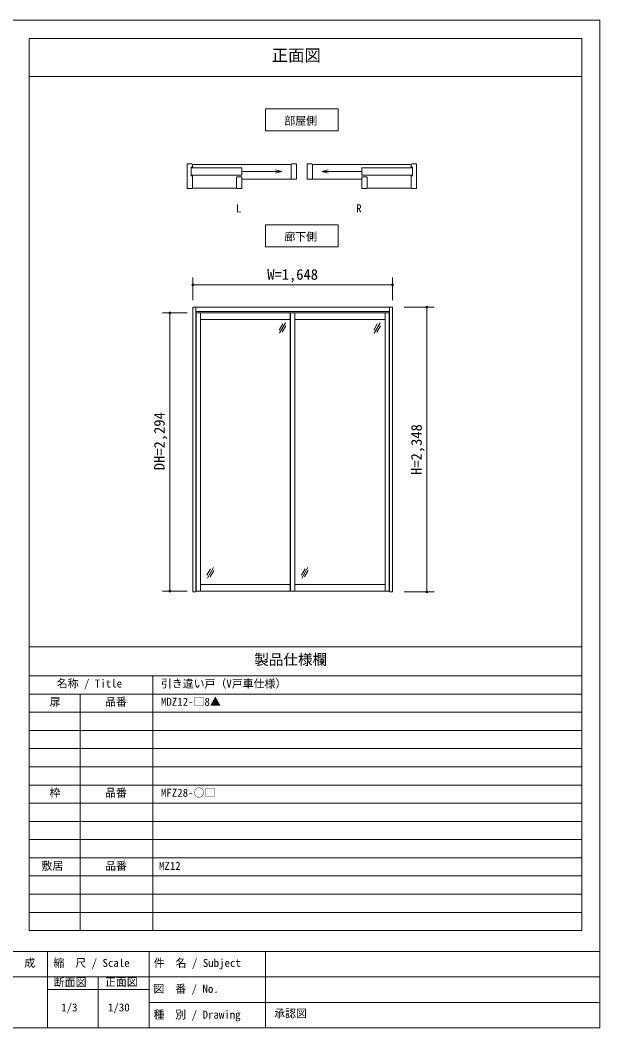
# Model space of a CAD drawing. Units: millimetres on the paper, enlarged 5 times, with parts at other scales. Extents: x -992 to 1008, y -685 to 700.
# Drawn here: x 210 to 1008, y -685 to 700 of the extents above; entities that cross this region are included whole.
import ezdxf
from ezdxf.enums import TextEntityAlignment as Align

# ---------------------------------------------------------------- set-up
doc = ezdxf.new("R2010")
doc.units = ezdxf.units.MM
doc.header["$LTSCALE"] = 5
doc.header["$PDMODE"] = 32
doc.header["$PDSIZE"] = 2.5
for name, color, linetype, lineweight in [('1-0_H-SYM', 7, 'Continuous', 20), ('1-1_0', 7, 'Continuous', 20), ('3-0', 7, 'Continuous', 20)]:
    doc.layers.add(name, color=color, linetype=linetype, lineweight=lineweight)
doc.styles.add('ＭＳ ゴシック', font='')
doc.styles.get('ＭＳ ゴシック').set_extended_font_data('MS Gothic')

msp = doc.modelspace()

# ---------------------------------------------------------------- linework, layer by layer
at = {"layer": '1-0_H-SYM'}
for p, q in [((222.5, -161.25), (222.5, 675)), ((222.5, -201.25), (982.5, -201.25))]:
    msp.add_line(p, q, dxfattribs=at)
at = {"layer": '1-1_0'}
for p, q in [((982.5, 675), (222.5, 675)), ((982.5, -551.25), (982.5, 675)), ((222.5, 622.5), (982.5, 622.5)), ((982.5, -161.25), (982.5, 622.5)), ((222.5, -551.25), (222.5, -161.25)), ((222.5, -161.25), (982.5, -161.25)), ((222.5, -161.25), (982.5, -161.25)), ((392.5, -551.25), (392.5, -201.25)), ((222.5, -226.25), (982.5, -226.25)), ((292.5, -551.25), (292.5, -226.25)), ((222.5, -251.25), (982.5, -251.25)), ((222.5, -276.25), (982.5, -276.25)), ((222.5, -301.25), (982.5, -301.25)), ((222.5, -326.25), (982.5, -326.25)), ((222.5, -351.25), (982.5, -351.25)), ((222.5, -376.25), (982.5, -376.25)), ((222.5, -401.25), (982.5, -401.25)), ((222.5, -426.25), (982.5, -426.25)), ((222.5, -451.25), (982.5, -451.25)), ((222.5, -476.25), (982.5, -476.25)), ((222.5, -501.25), (982.5, -501.25)), ((222.5, -526.25), (982.5, -526.25)), ((222.5, -551.25), (982.5, -551.25)), ((1007.5, -580), (-992.5, -580)), ((247.5, -580), (247.5, -685)), ((387.5, -580), (387.5, -685)), ((547.5, -580), (547.5, -685)), ((1007.5, -615), (-587.5, -615)), ((317.5, -615), (317.5, -685)), ((387.5, -632.5), (247.5, -632.5)), ((1007.5, -650), (387.5, -650))]:
    msp.add_line(p, q, dxfattribs=at)
msp.add_lwpolyline([(-992.5, -685), (1007.5, -685), (1007.5, 700), (-992.5, 700)], close=True, dxfattribs=at)
msp.add_lwpolyline([(222.5, -161.25), (222.5, 622.5), (982.5, 622.5)], dxfattribs=at)
at = {"layer": '3-0'}
for p, q in [((446.179, 502.594), (439.729, 502.594)), ((439.729, 468.394), (439.729, 502.594)), ((446.929, 501.694), (582.829, 501.694)), ((582.829, 501.844), (582.829, 481.294)), ((590.029, 481.294), (590.029, 502.594)), ((605.029, 481.294), (605.029, 502.594)), ((612.229, 501.844), (612.229, 481.294)), ((748.129, 501.694), (612.229, 501.694)), ((748.879, 502.594), (755.329, 502.594)), ((755.329, 468.394), (755.329, 502.594)), ((445.429, 497.794), (445.429, 486.019)), ((446.929, 497.794), (445.429, 497.794)), ((445.429, 496.894), (514.935, 496.894)), ((514.935, 486.994), (445.429, 486.994)), ((445.429, 486.019), (446.929, 486.019)), ((514.935, 496.894), (514.935, 486.994)), ((514.935, 491.944), (570.104, 491.944)), ((570.104, 491.944), (561.41, 494.273)), ((570.104, 491.944), (561.41, 489.614)), ((624.955, 491.944), (633.648, 494.273)), ((624.955, 491.944), (633.648, 489.614)), ((680.124, 491.944), (624.955, 491.944)), ((749.629, 496.894), (680.124, 496.894)), ((680.124, 496.894), (680.124, 486.994)), ((680.124, 486.994), (749.629, 486.994)), ((748.129, 497.794), (749.629, 497.794)), ((749.629, 486.019), (748.129, 486.019)), ((749.629, 497.794), (749.629, 486.019)), ((514.935, 468.394), (514.935, 484.594)), ((514.935, 481.294), (590.029, 481.294)), ((680.124, 481.294), (605.029, 481.294)), ((680.124, 468.394), (680.124, 484.594)), ((446.179, 468.394), (439.729, 468.394)), ((446.929, 469.294), (507.735, 469.294)), ((748.129, 469.294), (687.324, 469.294)), ((748.879, 468.394), (755.329, 468.394)), ((447.607, 305.586), (451.607, 305.586)), ((447.607, 305.586), (722.274, 305.586)), ((447.607, 305.586), (447.607, -85.748)), ((451.607, 305.586), (451.607, -85.748)), ((718.274, 305.586), (718.274, -85.748)), ((722.274, 305.586), (722.274, -85.748)), ((451.607, 299.586), (718.274, 299.586)), ((452.107, 297.586), (717.774, 297.586)), ((452.107, 297.586), (452.107, -84.748)), ((457.94, 297.586), (457.94, -84.748)), ((581.44, 297.586), (581.44, -84.748)), ((581.94, 297.586), (581.94, -84.748)), ((587.774, 297.586), (587.774, -84.748)), ((711.94, 297.586), (711.94, -84.748)), ((717.774, 297.586), (717.774, -84.748)), ((457.94, 288.419), (581.44, 288.419)), ((571.359, 282.427), (566.359, 273.767)), ((575.19, 284.064), (566.857, 269.63)), ((575.689, 279.927), (570.689, 271.267)), ((587.774, 288.419), (711.94, 288.419)), ((701.359, 282.427), (696.359, 273.767)), ((705.19, 284.064), (696.857, 269.63)), ((705.689, 279.927), (700.689, 271.267)), ((472.058, -53.994), (467.058, -62.655)), ((475.889, -52.358), (467.556, -66.791)), ((601.891, -53.994), (596.891, -62.655)), ((605.723, -52.358), (597.389, -66.791)), ((476.388, -56.494), (471.388, -65.155)), ((606.221, -56.494), (601.221, -65.155)), ((457.94, -75.581), (581.44, -75.581)), ((587.774, -75.581), (711.94, -75.581)), ((447.607, -85.748), (451.607, -85.748)), ((452.107, -84.748), (717.774, -84.748)), ((718.274, -85.748), (722.274, -85.748))]:
    msp.add_line(p, q, dxfattribs=at)
at = {"layer": '3-0', "color": 4, "lineweight": 9}
for p, q in [((447.607, 346.294), (447.607, 314.969)), ((722.274, 346.294), (722.274, 314.969)), ((447.607, 336.294), (722.274, 336.294)), ((779.401, 305.586), (738.328, 305.586)), ((769.401, 305.586), (769.401, -85.748)), ((405.737, 297.586), (439.794, 297.586)), ((405.737, 297.586), (439.794, 297.586)), ((415.737, 297.586), (415.737, -84.748)), ((415.737, 297.586), (415.737, -84.748)), ((405.737, -84.748), (439.794, -84.748)), ((405.737, -84.748), (439.794, -84.748)), ((779.401, -85.748), (738.328, -85.748))]:
    msp.add_line(p, q, dxfattribs=at)
at = {"layer": '3-0'}
for points in [[(547.529, 577.966), (647.529, 577.966), (647.529, 547.966), (547.529, 547.966)], [(547.529, 388.623), (647.529, 388.623), (647.529, 418.623), (547.529, 418.623)]]:
    msp.add_lwpolyline(points, close=True, dxfattribs=at)
for points in [[(446.179, 502.594), (446.929, 501.844), (446.929, 497.794)], [(582.829, 501.844), (583.579, 502.594), (590.029, 502.594)], [(612.229, 501.844), (611.479, 502.594), (605.029, 502.594)], [(748.879, 502.594), (748.129, 501.844), (748.129, 497.794)], [(446.179, 468.394), (446.929, 469.144), (446.929, 486.019)], [(748.879, 468.394), (748.129, 469.144), (748.129, 486.019)], [(507.735, 469.144), (507.735, 483.844), (508.485, 484.594), (514.935, 484.594)], [(687.324, 469.144), (687.324, 483.844), (686.574, 484.594), (680.124, 484.594)], [(507.735, 469.144), (508.485, 468.394), (514.935, 468.394)], [(687.324, 469.144), (686.574, 468.394), (680.124, 468.394)]]:
    msp.add_lwpolyline(points, dxfattribs=at)
at = {"layer": '3-0', "color": 4}
for p in [(447.607, 336.294), (722.274, 336.294), (769.401, 305.586), (415.737, 297.586), (415.737, -84.748), (769.401, -85.748)]:
    msp.add_point(p, dxfattribs=at)

# ---------------------------------------------------------------- texts
at = {"layer": '1-0_H-SYM', "style": 'ＭＳ ゴシック'}
for s, p in [('扉', (250.667, -245.682)), ('品番', (326.833, -245.682)), ('MDZ12-□8▲', (403.667, -245.682)), ('枠', (250.333, -370.682)), ('品番', (326.833, -370.682)), ('MFZ28-○□', (403.667, -370.682)), ('敷居', (239.325, -471.18)), ('品番', (326.875, -471.25)), ('MZ12', (400.928, -471.25))]:
    msp.add_text(s, height=11, dxfattribs=at).set_placement(p, align=Align.BOTTOM_LEFT)
at = {"layer": '1-1_0', "style": 'ＭＳ ゴシック'}
for s, height, p in [('正面図', 16.5, (556.119, 638.489)), ('製品仕様欄', 14.66, (532.198, -190.536)), ('名称 / Title', 11, (260.32, -220.528)), ('引き違い戸（V戸車仕様）', 11, (403.667, -220.682)), ('作\u3000成', 11, (185.583, -604.606)), ('縮\u3000尺 / Scale', 11, (255.842, -604.606)), ('件\u3000名 / Subject', 11, (393.805, -604.618)), ('断面図', 11, (256.272, -631.073)), ('正面図', 11, (326.67, -630.718)), ('図\u3000番 / No.', 11, (393.387, -640.175)), ('1/3', 11, (266.458, -665.724)), ('1/30', 11, (330.833, -665.724)), ('種\u3000別 / Drawing', 11, (393.472, -675.643)), ('承認図', 11, (559.516, -674.048))]:
    msp.add_text(s, height=height, dxfattribs=at).set_placement(p, align=Align.BOTTOM_LEFT)
at = {"layer": '3-0', "style": 'ＭＳ ゴシック'}
for s, height, p in [('部屋側', 11, (573.399, 552.966)), ('L', 11, (506.959, 432.523)), ('R', 11, (672.259, 432.523)), ('廊下側', 11, (573.399, 393.623)), ('W=1,648', 14.66, (549.94, 338.794))]:
    msp.add_text(s, height=height, dxfattribs=at).set_placement(p, align=Align.BOTTOM_LEFT)
for s, p in [('DH=2,294', (413.237, 81.419)), ('H=2,348', (766.901, 74.919))]:
    msp.add_text(s, height=14.66, rotation=90, dxfattribs=at).set_placement(p, align=Align.BOTTOM_LEFT)

doc.saveas('drawing.dxf')
